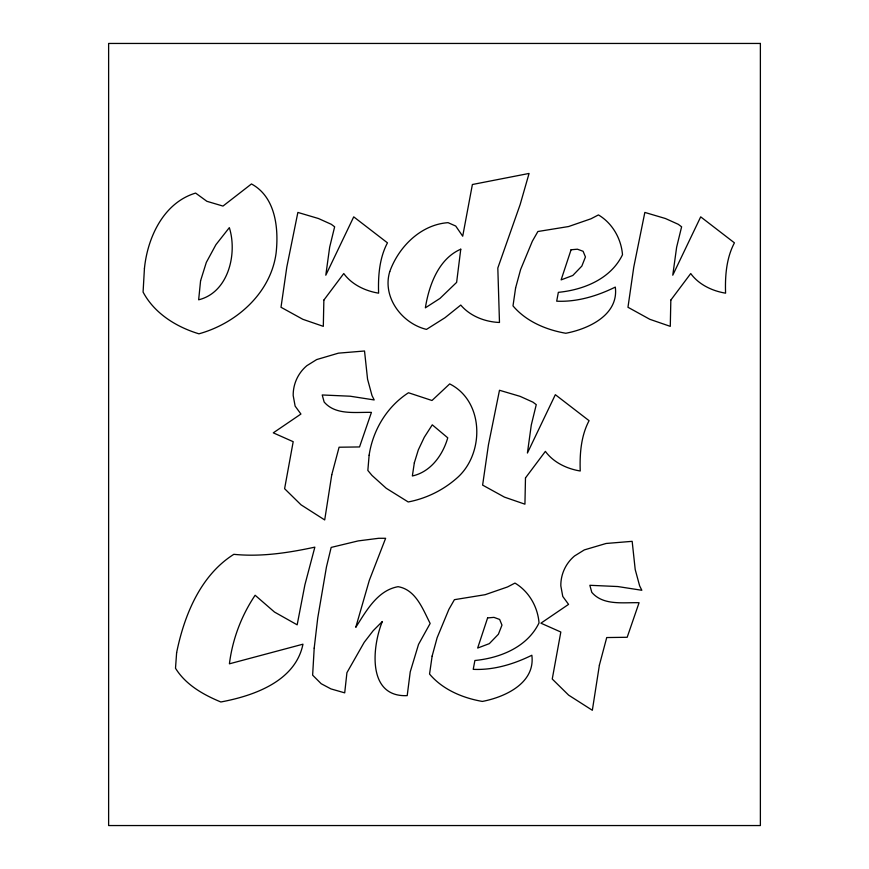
<?xml version="1.0" encoding="UTF-8"?>
<svg xmlns="http://www.w3.org/2000/svg" width="869" height="869" viewBox="0 0 869 869"><rect width="100%" height="100%" fill="white"/><g stroke="black" fill="none" stroke-linecap="round" stroke-linejoin="round"><path stroke-width="1.3" d="M323.865 300.077L323.311 326.353L302.846 319.303L281.002 307.268L286.813 267.044L297.871 212.427L318.467 218.521L331.328 224.321L334.641 226.809L329.666 247.198L325.799 275.201L353.726 216.859L387.455 242.842C379.351 258.147 378.026 276.146 378.612 293.168C365.262 290.985 351.847 284.63 343.766 273.539L323.865 300.077M525.484 477.917L524.93 504.183L504.465 497.133L482.621 485.108L488.432 444.874L499.49 390.268L520.086 396.351L532.947 402.151L536.26 404.65L531.285 425.039L527.418 453.031L555.345 394.689L589.073 420.683C580.97 435.988 579.645 453.976 580.231 470.998C566.881 468.815 553.466 462.46 545.384 451.369L525.484 477.917M670.835 300.077L670.281 326.353L649.816 319.303L627.972 307.268L633.783 267.044L644.841 212.427L665.437 218.521L678.298 224.321L681.611 226.809L676.636 247.198L672.769 275.201L700.696 216.859L734.424 242.842C726.321 258.147 724.996 276.146 725.582 293.168C712.232 290.985 698.817 284.63 690.736 273.539L670.835 300.077M144.428 268.532L143.081 292.06C154.389 313.416 176.331 326.994 198.936 333.815C236.455 323.42 270.77 293.092 276.103 253.075C278.83 228.504 275.701 197.035 251.467 183.956L222.985 206.072L206.876 201.304L195.612 193.081C163.611 202.705 147.534 237.4 144.428 268.532M314.198 648.133L312.634 675.159L321.204 683.729L330.959 688.911L344.711 692.854L346.927 672.671L364.209 642.321L373.159 630.731L382.317 621.52C372.149 646.579 366.903 697.492 407.203 695.624L410.244 671.846L418.532 644.396L430.155 623.453C422.888 609.321 415.882 589.649 398.078 586.684C377.342 590.366 366.207 611.135 355.769 627.32L369.325 580.318L385.63 538.291L378.721 538.291L358.126 540.92L331.165 547.416L326.462 566.914L317.75 617.924L314.198 648.133M176.624 652.695L175.505 668.25C185.738 684.826 203.313 694.722 220.845 701.978C253.748 695.852 295.417 681.35 302.966 644.19L229.416 663.818C232.479 639.312 241.354 615.741 255.128 595.254L274.485 612.048L297.165 624.833L304.9 584.815L314.85 547.144C288.312 552.858 261.026 557.051 233.837 554.324C200.413 575.354 184.174 615.426 176.624 652.695M369.129 455.204L367.848 470.455L371.997 475.43L386.238 488.28L408.213 501.967A103.248 103.248 0 0 0 457.702 477.363C484.62 452.988 484.076 401.152 449.686 383.913L431.991 400.5L408.495 392.755C386.998 406.573 372.877 430.079 369.129 455.204M200.576 280.774L198.653 299.805C228.373 292.505 237.552 253.846 229.34 227.635L215.914 244.7L206.322 262.405L200.576 280.774M460.766 249.207L456.627 282.382L439.964 298.425L425.375 307.822C428.917 285.477 438.497 258.81 460.766 249.207M432.132 656.117L429.547 674.051C442.636 689.606 462.688 698.024 482.349 701.424C504.932 697.134 535.489 683.153 531.85 655.248C513.796 664.166 493.505 670.314 473.225 669.347L474.887 660.505C500.272 657.996 527.342 647.101 539.03 622.899C537.748 606.812 528.96 591.42 514.98 583.088L507.518 586.955L485.119 594.7L454.422 599.675L448.893 609.354L437.14 637.694L432.132 656.117M515.599 287.954L513.003 305.888C526.103 321.443 546.156 329.862 565.817 333.262C588.4 328.971 618.956 314.991 615.306 287.085C597.264 296.003 576.973 302.151 556.692 301.185L558.354 292.342C583.74 289.833 610.798 278.938 622.497 254.736C621.205 238.649 612.417 223.246 598.448 214.925L590.974 218.792L568.576 226.537L537.889 231.512L532.36 241.191L520.607 269.531L515.599 287.954M414.328 462.829L412.362 475.984C430.763 471.889 442.777 455.128 447.752 437.824L432.273 424.832L424.289 437.259L418.304 449.925L414.328 462.829M389.746 271.639C381.98 297.068 401.891 323.464 426.483 329.394L445.015 317.706L460.766 305.062C470.205 316.24 485.119 321.921 499.479 322.475L497.818 268.01L520.151 204.552L529.069 173.442L472.388 184.51L462.71 236.205L455.725 226.049L448.056 222.66C420.802 224.582 398.654 246.829 389.746 271.639M331.752 474.811L324.702 519.944L301 504.802L284.608 488.704L293.19 441.691L273.279 432.849L300.924 414.046L295.123 406.095L293.19 395.525A38.366 38.366 0 0 1 306.833 365.697L316.685 359.57L338.465 353.151L364.524 351L367.565 379.21L371.986 395.525L374.202 399.946L350.142 396.21L322.214 394.971L324.148 402.021C335.608 415.458 355.595 411.971 371.432 412.384L359.538 446.948L339.084 447.22L331.752 474.811M599.393 665.133L592.343 710.277L568.63 695.135L552.249 679.026L560.82 632.024L540.92 623.182L568.565 604.379L562.764 596.427L560.82 585.847A38.366 38.366 0 0 1 574.474 556.019L584.326 549.903L606.106 543.473L632.165 541.333L635.206 569.532L639.627 585.847L641.843 590.279L617.783 586.542L589.855 585.293L591.789 592.343C603.249 605.791 623.225 602.304 639.073 602.717L627.179 637.281L606.725 637.553L599.393 665.133M571.074 249.761L561.113 279.894L572.801 275.473L581.85 266.077L585.445 256.952L583.099 251.282L577.429 249.207L571.074 249.761M487.607 617.924L477.657 648.057L489.334 643.636L498.393 634.24L501.978 625.115L499.632 619.445L493.961 617.37L487.607 617.924M760.375 43.45L108.625 43.45L108.625 825.55L760.375 825.55L760.375 43.45"/></g></svg>
